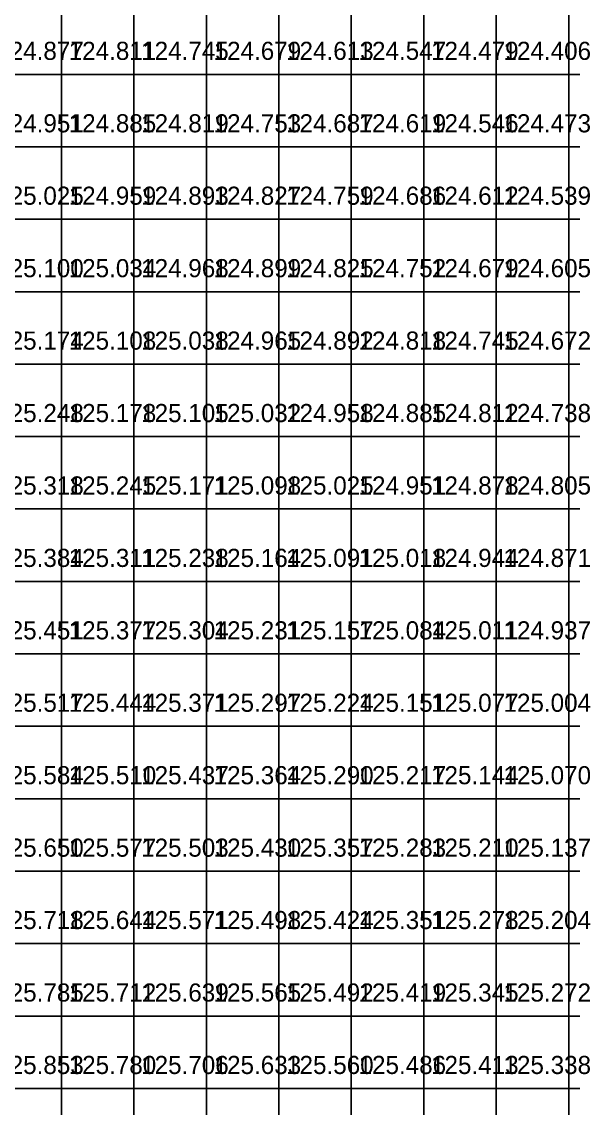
# Model space of a CAD drawing. Header units: metres. Extents: x 287857 to 287978, y 62957 to 63018.
# Drawn here: x 287940.38 to 287947.99, y 62987.56 to 63002.56 of the extents above; entities that cross this region are included whole.
import ezdxf

# ---------------------------------------------------------------- set-up
doc = ezdxf.new("R2010")
doc.units = ezdxf.units.M
doc.layers.add('SURVEY-INTERP', color=7, linetype='Continuous', true_color=0x94a3b8)
doc.layers.add('SURVEY-LEVEL-TXT', color=7, linetype='Continuous', true_color=0x4ade80)

msp = doc.modelspace()

# ---------------------------------------------------------------- linework, layer by layer
at = {"layer": 'SURVEY-INTERP'}
for points in [[(287939.925, 63001.831, 124.877), (287940.925, 63001.831, 124.877), (287940.925, 63002.831, 124.877), (287939.925, 63002.831, 124.877), (287939.925, 63001.831, 124.877)], [(287940.925, 63001.831, 124.811), (287941.925, 63001.831, 124.811), (287941.925, 63002.831, 124.811), (287940.925, 63002.831, 124.811), (287940.925, 63001.831, 124.811)], [(287941.925, 63001.831, 124.745), (287942.925, 63001.831, 124.745), (287942.925, 63002.831, 124.745), (287941.925, 63002.831, 124.745), (287941.925, 63001.831, 124.745)], [(287942.925, 63001.831, 124.679), (287943.925, 63001.831, 124.679), (287943.925, 63002.831, 124.679), (287942.925, 63002.831, 124.679), (287942.925, 63001.831, 124.679)], [(287943.925, 63001.831, 124.613), (287944.925, 63001.831, 124.613), (287944.925, 63002.831, 124.613), (287943.925, 63002.831, 124.613), (287943.925, 63001.831, 124.613)], [(287944.925, 63001.831, 124.547), (287945.925, 63001.831, 124.547), (287945.925, 63002.831, 124.547), (287944.925, 63002.831, 124.547), (287944.925, 63001.831, 124.547)], [(287945.925, 63001.831, 124.479), (287946.925, 63001.831, 124.479), (287946.925, 63002.831, 124.479), (287945.925, 63002.831, 124.479), (287945.925, 63001.831, 124.479)], [(287946.925, 63001.831, 124.406), (287947.925, 63001.831, 124.406), (287947.925, 63002.831, 124.406), (287946.925, 63002.831, 124.406), (287946.925, 63001.831, 124.406)], [(287947.925, 63001.831, 124.333), (287948.925, 63001.831, 124.333), (287948.925, 63002.831, 124.333), (287947.925, 63002.831, 124.333), (287947.925, 63001.831, 124.333)], [(287939.925, 63000.831, 124.951), (287940.925, 63000.831, 124.951), (287940.925, 63001.831, 124.951), (287939.925, 63001.831, 124.951), (287939.925, 63000.831, 124.951)], [(287940.925, 63000.831, 124.885), (287941.925, 63000.831, 124.885), (287941.925, 63001.831, 124.885), (287940.925, 63001.831, 124.885), (287940.925, 63000.831, 124.885)], [(287941.925, 63000.831, 124.819), (287942.925, 63000.831, 124.819), (287942.925, 63001.831, 124.819), (287941.925, 63001.831, 124.819), (287941.925, 63000.831, 124.819)], [(287942.925, 63000.831, 124.753), (287943.925, 63000.831, 124.753), (287943.925, 63001.831, 124.753), (287942.925, 63001.831, 124.753), (287942.925, 63000.831, 124.753)], [(287943.925, 63000.831, 124.687), (287944.925, 63000.831, 124.687), (287944.925, 63001.831, 124.687), (287943.925, 63001.831, 124.687), (287943.925, 63000.831, 124.687)], [(287944.925, 63000.831, 124.619), (287945.925, 63000.831, 124.619), (287945.925, 63001.831, 124.619), (287944.925, 63001.831, 124.619), (287944.925, 63000.831, 124.619)], [(287945.925, 63000.831, 124.546), (287946.925, 63000.831, 124.546), (287946.925, 63001.831, 124.546), (287945.925, 63001.831, 124.546), (287945.925, 63000.831, 124.546)], [(287946.925, 63000.831, 124.473), (287947.925, 63000.831, 124.473), (287947.925, 63001.831, 124.473), (287946.925, 63001.831, 124.473), (287946.925, 63000.831, 124.473)], [(287947.925, 63000.831, 124.399), (287948.925, 63000.831, 124.399), (287948.925, 63001.831, 124.399), (287947.925, 63001.831, 124.399), (287947.925, 63000.831, 124.399)], [(287939.925, 62999.831, 125.025), (287940.925, 62999.831, 125.025), (287940.925, 63000.831, 125.025), (287939.925, 63000.831, 125.025), (287939.925, 62999.831, 125.025)], [(287940.925, 62999.831, 124.959), (287941.925, 62999.831, 124.959), (287941.925, 63000.831, 124.959), (287940.925, 63000.831, 124.959), (287940.925, 62999.831, 124.959)], [(287941.925, 62999.831, 124.893), (287942.925, 62999.831, 124.893), (287942.925, 63000.831, 124.893), (287941.925, 63000.831, 124.893), (287941.925, 62999.831, 124.893)], [(287942.925, 62999.831, 124.827), (287943.925, 62999.831, 124.827), (287943.925, 63000.831, 124.827), (287942.925, 63000.831, 124.827), (287942.925, 62999.831, 124.827)], [(287943.925, 62999.831, 124.759), (287944.925, 62999.831, 124.759), (287944.925, 63000.831, 124.759), (287943.925, 63000.831, 124.759), (287943.925, 62999.831, 124.759)], [(287944.925, 62999.831, 124.686), (287945.925, 62999.831, 124.686), (287945.925, 63000.831, 124.686), (287944.925, 63000.831, 124.686), (287944.925, 62999.831, 124.686)], [(287945.925, 62999.831, 124.612), (287946.925, 62999.831, 124.612), (287946.925, 63000.831, 124.612), (287945.925, 63000.831, 124.612), (287945.925, 62999.831, 124.612)], [(287946.925, 62999.831, 124.539), (287947.925, 62999.831, 124.539), (287947.925, 63000.831, 124.539), (287946.925, 63000.831, 124.539), (287946.925, 62999.831, 124.539)], [(287947.925, 62999.831, 124.466), (287948.925, 62999.831, 124.466), (287948.925, 63000.831, 124.466), (287947.925, 63000.831, 124.466), (287947.925, 62999.831, 124.466)], [(287939.925, 62998.831, 125.1), (287940.925, 62998.831, 125.1), (287940.925, 62999.831, 125.1), (287939.925, 62999.831, 125.1), (287939.925, 62998.831, 125.1)], [(287940.925, 62998.831, 125.034), (287941.925, 62998.831, 125.034), (287941.925, 62999.831, 125.034), (287940.925, 62999.831, 125.034), (287940.925, 62998.831, 125.034)], [(287941.925, 62998.831, 124.968), (287942.925, 62998.831, 124.968), (287942.925, 62999.831, 124.968), (287941.925, 62999.831, 124.968), (287941.925, 62998.831, 124.968)], [(287942.925, 62998.831, 124.899), (287943.925, 62998.831, 124.899), (287943.925, 62999.831, 124.899), (287942.925, 62999.831, 124.899), (287942.925, 62998.831, 124.899)], [(287943.925, 62998.831, 124.825), (287944.925, 62998.831, 124.825), (287944.925, 62999.831, 124.825), (287943.925, 62999.831, 124.825), (287943.925, 62998.831, 124.825)], [(287944.925, 62998.831, 124.752), (287945.925, 62998.831, 124.752), (287945.925, 62999.831, 124.752), (287944.925, 62999.831, 124.752), (287944.925, 62998.831, 124.752)], [(287945.925, 62998.831, 124.679), (287946.925, 62998.831, 124.679), (287946.925, 62999.831, 124.679), (287945.925, 62999.831, 124.679), (287945.925, 62998.831, 124.679)], [(287946.925, 62998.831, 124.605), (287947.925, 62998.831, 124.605), (287947.925, 62999.831, 124.605), (287946.925, 62999.831, 124.605), (287946.925, 62998.831, 124.605)], [(287947.925, 62998.831, 124.532), (287948.925, 62998.831, 124.532), (287948.925, 62999.831, 124.532), (287947.925, 62999.831, 124.532), (287947.925, 62998.831, 124.532)], [(287939.925, 62997.831, 125.174), (287940.925, 62997.831, 125.174), (287940.925, 62998.831, 125.174), (287939.925, 62998.831, 125.174), (287939.925, 62997.831, 125.174)], [(287940.925, 62997.831, 125.108), (287941.925, 62997.831, 125.108), (287941.925, 62998.831, 125.108), (287940.925, 62998.831, 125.108), (287940.925, 62997.831, 125.108)], [(287941.925, 62997.831, 125.038), (287942.925, 62997.831, 125.038), (287942.925, 62998.831, 125.038), (287941.925, 62998.831, 125.038), (287941.925, 62997.831, 125.038)], [(287942.925, 62997.831, 124.965), (287943.925, 62997.831, 124.965), (287943.925, 62998.831, 124.965), (287942.925, 62998.831, 124.965), (287942.925, 62997.831, 124.965)], [(287943.925, 62997.831, 124.892), (287944.925, 62997.831, 124.892), (287944.925, 62998.831, 124.892), (287943.925, 62998.831, 124.892), (287943.925, 62997.831, 124.892)], [(287944.925, 62997.831, 124.818), (287945.925, 62997.831, 124.818), (287945.925, 62998.831, 124.818), (287944.925, 62998.831, 124.818), (287944.925, 62997.831, 124.818)], [(287945.925, 62997.831, 124.745), (287946.925, 62997.831, 124.745), (287946.925, 62998.831, 124.745), (287945.925, 62998.831, 124.745), (287945.925, 62997.831, 124.745)], [(287946.925, 62997.831, 124.672), (287947.925, 62997.831, 124.672), (287947.925, 62998.831, 124.672), (287946.925, 62998.831, 124.672), (287946.925, 62997.831, 124.672)], [(287947.925, 62997.831, 124.598), (287948.925, 62997.831, 124.598), (287948.925, 62998.831, 124.598), (287947.925, 62998.831, 124.598), (287947.925, 62997.831, 124.598)], [(287939.925, 62996.831, 125.248), (287940.925, 62996.831, 125.248), (287940.925, 62997.831, 125.248), (287939.925, 62997.831, 125.248), (287939.925, 62996.831, 125.248)], [(287940.925, 62996.831, 125.178), (287941.925, 62996.831, 125.178), (287941.925, 62997.831, 125.178), (287940.925, 62997.831, 125.178), (287940.925, 62996.831, 125.178)], [(287941.925, 62996.831, 125.105), (287942.925, 62996.831, 125.105), (287942.925, 62997.831, 125.105), (287941.925, 62997.831, 125.105), (287941.925, 62996.831, 125.105)], [(287942.925, 62996.831, 125.032), (287943.925, 62996.831, 125.032), (287943.925, 62997.831, 125.032), (287942.925, 62997.831, 125.032), (287942.925, 62996.831, 125.032)], [(287943.925, 62996.831, 124.958), (287944.925, 62996.831, 124.958), (287944.925, 62997.831, 124.958), (287943.925, 62997.831, 124.958), (287943.925, 62996.831, 124.958)], [(287944.925, 62996.831, 124.885), (287945.925, 62996.831, 124.885), (287945.925, 62997.831, 124.885), (287944.925, 62997.831, 124.885), (287944.925, 62996.831, 124.885)], [(287945.925, 62996.831, 124.812), (287946.925, 62996.831, 124.812), (287946.925, 62997.831, 124.812), (287945.925, 62997.831, 124.812), (287945.925, 62996.831, 124.812)], [(287946.925, 62996.831, 124.738), (287947.925, 62996.831, 124.738), (287947.925, 62997.831, 124.738), (287946.925, 62997.831, 124.738), (287946.925, 62996.831, 124.738)], [(287947.925, 62996.831, 124.665), (287948.925, 62996.831, 124.665), (287948.925, 62997.831, 124.665), (287947.925, 62997.831, 124.665), (287947.925, 62996.831, 124.665)], [(287939.925, 62995.831, 125.318), (287940.925, 62995.831, 125.318), (287940.925, 62996.831, 125.318), (287939.925, 62996.831, 125.318), (287939.925, 62995.831, 125.318)], [(287940.925, 62995.831, 125.245), (287941.925, 62995.831, 125.245), (287941.925, 62996.831, 125.245), (287940.925, 62996.831, 125.245), (287940.925, 62995.831, 125.245)], [(287941.925, 62995.831, 125.171), (287942.925, 62995.831, 125.171), (287942.925, 62996.831, 125.171), (287941.925, 62996.831, 125.171), (287941.925, 62995.831, 125.171)], [(287942.925, 62995.831, 125.098), (287943.925, 62995.831, 125.098), (287943.925, 62996.831, 125.098), (287942.925, 62996.831, 125.098), (287942.925, 62995.831, 125.098)], [(287943.925, 62995.831, 125.025), (287944.925, 62995.831, 125.025), (287944.925, 62996.831, 125.025), (287943.925, 62996.831, 125.025), (287943.925, 62995.831, 125.025)], [(287944.925, 62995.831, 124.951), (287945.925, 62995.831, 124.951), (287945.925, 62996.831, 124.951), (287944.925, 62996.831, 124.951), (287944.925, 62995.831, 124.951)], [(287945.925, 62995.831, 124.878), (287946.925, 62995.831, 124.878), (287946.925, 62996.831, 124.878), (287945.925, 62996.831, 124.878), (287945.925, 62995.831, 124.878)], [(287946.925, 62995.831, 124.805), (287947.925, 62995.831, 124.805), (287947.925, 62996.831, 124.805), (287946.925, 62996.831, 124.805), (287946.925, 62995.831, 124.805)], [(287947.925, 62995.831, 124.731), (287948.925, 62995.831, 124.731), (287948.925, 62996.831, 124.731), (287947.925, 62996.831, 124.731), (287947.925, 62995.831, 124.731)], [(287939.925, 62994.831, 125.384), (287940.925, 62994.831, 125.384), (287940.925, 62995.831, 125.384), (287939.925, 62995.831, 125.384), (287939.925, 62994.831, 125.384)], [(287940.925, 62994.831, 125.311), (287941.925, 62994.831, 125.311), (287941.925, 62995.831, 125.311), (287940.925, 62995.831, 125.311), (287940.925, 62994.831, 125.311)], [(287941.925, 62994.831, 125.238), (287942.925, 62994.831, 125.238), (287942.925, 62995.831, 125.238), (287941.925, 62995.831, 125.238), (287941.925, 62994.831, 125.238)], [(287942.925, 62994.831, 125.164), (287943.925, 62994.831, 125.164), (287943.925, 62995.831, 125.164), (287942.925, 62995.831, 125.164), (287942.925, 62994.831, 125.164)], [(287943.925, 62994.831, 125.091), (287944.925, 62994.831, 125.091), (287944.925, 62995.831, 125.091), (287943.925, 62995.831, 125.091), (287943.925, 62994.831, 125.091)], [(287944.925, 62994.831, 125.018), (287945.925, 62994.831, 125.018), (287945.925, 62995.831, 125.018), (287944.925, 62995.831, 125.018), (287944.925, 62994.831, 125.018)], [(287945.925, 62994.831, 124.944), (287946.925, 62994.831, 124.944), (287946.925, 62995.831, 124.944), (287945.925, 62995.831, 124.944), (287945.925, 62994.831, 124.944)], [(287946.925, 62994.831, 124.871), (287947.925, 62994.831, 124.871), (287947.925, 62995.831, 124.871), (287946.925, 62995.831, 124.871), (287946.925, 62994.831, 124.871)], [(287947.925, 62994.831, 124.798), (287948.925, 62994.831, 124.798), (287948.925, 62995.831, 124.798), (287947.925, 62995.831, 124.798), (287947.925, 62994.831, 124.798)], [(287939.925, 62993.831, 125.451), (287940.925, 62993.831, 125.451), (287940.925, 62994.831, 125.451), (287939.925, 62994.831, 125.451), (287939.925, 62993.831, 125.451)], [(287940.925, 62993.831, 125.377), (287941.925, 62993.831, 125.377), (287941.925, 62994.831, 125.377), (287940.925, 62994.831, 125.377), (287940.925, 62993.831, 125.377)], [(287941.925, 62993.831, 125.304), (287942.925, 62993.831, 125.304), (287942.925, 62994.831, 125.304), (287941.925, 62994.831, 125.304), (287941.925, 62993.831, 125.304)], [(287942.925, 62993.831, 125.231), (287943.925, 62993.831, 125.231), (287943.925, 62994.831, 125.231), (287942.925, 62994.831, 125.231), (287942.925, 62993.831, 125.231)], [(287943.925, 62993.831, 125.157), (287944.925, 62993.831, 125.157), (287944.925, 62994.831, 125.157), (287943.925, 62994.831, 125.157), (287943.925, 62993.831, 125.157)], [(287944.925, 62993.831, 125.084), (287945.925, 62993.831, 125.084), (287945.925, 62994.831, 125.084), (287944.925, 62994.831, 125.084), (287944.925, 62993.831, 125.084)], [(287945.925, 62993.831, 125.011), (287946.925, 62993.831, 125.011), (287946.925, 62994.831, 125.011), (287945.925, 62994.831, 125.011), (287945.925, 62993.831, 125.011)], [(287946.925, 62993.831, 124.937), (287947.925, 62993.831, 124.937), (287947.925, 62994.831, 124.937), (287946.925, 62994.831, 124.937), (287946.925, 62993.831, 124.937)], [(287947.925, 62993.831, 124.864), (287948.925, 62993.831, 124.864), (287948.925, 62994.831, 124.864), (287947.925, 62994.831, 124.864), (287947.925, 62993.831, 124.864)], [(287939.925, 62992.831, 125.517), (287940.925, 62992.831, 125.517), (287940.925, 62993.831, 125.517), (287939.925, 62993.831, 125.517), (287939.925, 62992.831, 125.517)], [(287940.925, 62992.831, 125.444), (287941.925, 62992.831, 125.444), (287941.925, 62993.831, 125.444), (287940.925, 62993.831, 125.444), (287940.925, 62992.831, 125.444)], [(287941.925, 62992.831, 125.371), (287942.925, 62992.831, 125.371), (287942.925, 62993.831, 125.371), (287941.925, 62993.831, 125.371), (287941.925, 62992.831, 125.371)], [(287942.925, 62992.831, 125.297), (287943.925, 62992.831, 125.297), (287943.925, 62993.831, 125.297), (287942.925, 62993.831, 125.297), (287942.925, 62992.831, 125.297)], [(287943.925, 62992.831, 125.224), (287944.925, 62992.831, 125.224), (287944.925, 62993.831, 125.224), (287943.925, 62993.831, 125.224), (287943.925, 62992.831, 125.224)], [(287944.925, 62992.831, 125.151), (287945.925, 62992.831, 125.151), (287945.925, 62993.831, 125.151), (287944.925, 62993.831, 125.151), (287944.925, 62992.831, 125.151)], [(287945.925, 62992.831, 125.077), (287946.925, 62992.831, 125.077), (287946.925, 62993.831, 125.077), (287945.925, 62993.831, 125.077), (287945.925, 62992.831, 125.077)], [(287946.925, 62992.831, 125.004), (287947.925, 62992.831, 125.004), (287947.925, 62993.831, 125.004), (287946.925, 62993.831, 125.004), (287946.925, 62992.831, 125.004)], [(287947.925, 62992.831, 124.931), (287948.925, 62992.831, 124.931), (287948.925, 62993.831, 124.931), (287947.925, 62993.831, 124.931), (287947.925, 62992.831, 124.931)], [(287939.925, 62991.831, 125.584), (287940.925, 62991.831, 125.584), (287940.925, 62992.831, 125.584), (287939.925, 62992.831, 125.584), (287939.925, 62991.831, 125.584)], [(287940.925, 62991.831, 125.51), (287941.925, 62991.831, 125.51), (287941.925, 62992.831, 125.51), (287940.925, 62992.831, 125.51), (287940.925, 62991.831, 125.51)], [(287941.925, 62991.831, 125.437), (287942.925, 62991.831, 125.437), (287942.925, 62992.831, 125.437), (287941.925, 62992.831, 125.437), (287941.925, 62991.831, 125.437)], [(287942.925, 62991.831, 125.364), (287943.925, 62991.831, 125.364), (287943.925, 62992.831, 125.364), (287942.925, 62992.831, 125.364), (287942.925, 62991.831, 125.364)], [(287943.925, 62991.831, 125.29), (287944.925, 62991.831, 125.29), (287944.925, 62992.831, 125.29), (287943.925, 62992.831, 125.29), (287943.925, 62991.831, 125.29)], [(287944.925, 62991.831, 125.217), (287945.925, 62991.831, 125.217), (287945.925, 62992.831, 125.217), (287944.925, 62992.831, 125.217), (287944.925, 62991.831, 125.217)], [(287945.925, 62991.831, 125.144), (287946.925, 62991.831, 125.144), (287946.925, 62992.831, 125.144), (287945.925, 62992.831, 125.144), (287945.925, 62991.831, 125.144)], [(287946.925, 62991.831, 125.07), (287947.925, 62991.831, 125.07), (287947.925, 62992.831, 125.07), (287946.925, 62992.831, 125.07), (287946.925, 62991.831, 125.07)], [(287947.925, 62991.831, 124.997), (287948.925, 62991.831, 124.997), (287948.925, 62992.831, 124.997), (287947.925, 62992.831, 124.997), (287947.925, 62991.831, 124.997)], [(287939.925, 62990.831, 125.65), (287940.925, 62990.831, 125.65), (287940.925, 62991.831, 125.65), (287939.925, 62991.831, 125.65), (287939.925, 62990.831, 125.65)], [(287940.925, 62990.831, 125.577), (287941.925, 62990.831, 125.577), (287941.925, 62991.831, 125.577), (287940.925, 62991.831, 125.577), (287940.925, 62990.831, 125.577)], [(287941.925, 62990.831, 125.503), (287942.925, 62990.831, 125.503), (287942.925, 62991.831, 125.503), (287941.925, 62991.831, 125.503), (287941.925, 62990.831, 125.503)], [(287942.925, 62990.831, 125.43), (287943.925, 62990.831, 125.43), (287943.925, 62991.831, 125.43), (287942.925, 62991.831, 125.43), (287942.925, 62990.831, 125.43)], [(287943.925, 62990.831, 125.357), (287944.925, 62990.831, 125.357), (287944.925, 62991.831, 125.357), (287943.925, 62991.831, 125.357), (287943.925, 62990.831, 125.357)], [(287944.925, 62990.831, 125.283), (287945.925, 62990.831, 125.283), (287945.925, 62991.831, 125.283), (287944.925, 62991.831, 125.283), (287944.925, 62990.831, 125.283)], [(287945.925, 62990.831, 125.21), (287946.925, 62990.831, 125.21), (287946.925, 62991.831, 125.21), (287945.925, 62991.831, 125.21), (287945.925, 62990.831, 125.21)], [(287946.925, 62990.831, 125.137), (287947.925, 62990.831, 125.137), (287947.925, 62991.831, 125.137), (287946.925, 62991.831, 125.137), (287946.925, 62990.831, 125.137)], [(287947.925, 62990.831, 125.063), (287948.925, 62990.831, 125.063), (287948.925, 62991.831, 125.063), (287947.925, 62991.831, 125.063), (287947.925, 62990.831, 125.063)], [(287939.925, 62989.831, 125.718), (287940.925, 62989.831, 125.718), (287940.925, 62990.831, 125.718), (287939.925, 62990.831, 125.718), (287939.925, 62989.831, 125.718)], [(287940.925, 62989.831, 125.644), (287941.925, 62989.831, 125.644), (287941.925, 62990.831, 125.644), (287940.925, 62990.831, 125.644), (287940.925, 62989.831, 125.644)], [(287941.925, 62989.831, 125.571), (287942.925, 62989.831, 125.571), (287942.925, 62990.831, 125.571), (287941.925, 62990.831, 125.571), (287941.925, 62989.831, 125.571)], [(287942.925, 62989.831, 125.498), (287943.925, 62989.831, 125.498), (287943.925, 62990.831, 125.498), (287942.925, 62990.831, 125.498), (287942.925, 62989.831, 125.498)], [(287943.925, 62989.831, 125.424), (287944.925, 62989.831, 125.424), (287944.925, 62990.831, 125.424), (287943.925, 62990.831, 125.424), (287943.925, 62989.831, 125.424)], [(287944.925, 62989.831, 125.351), (287945.925, 62989.831, 125.351), (287945.925, 62990.831, 125.351), (287944.925, 62990.831, 125.351), (287944.925, 62989.831, 125.351)], [(287945.925, 62989.831, 125.278), (287946.925, 62989.831, 125.278), (287946.925, 62990.831, 125.278), (287945.925, 62990.831, 125.278), (287945.925, 62989.831, 125.278)], [(287946.925, 62989.831, 125.204), (287947.925, 62989.831, 125.204), (287947.925, 62990.831, 125.204), (287946.925, 62990.831, 125.204), (287946.925, 62989.831, 125.204)], [(287947.925, 62989.831, 125.131), (287948.925, 62989.831, 125.131), (287948.925, 62990.831, 125.131), (287947.925, 62990.831, 125.131), (287947.925, 62989.831, 125.131)], [(287939.925, 62988.831, 125.785), (287940.925, 62988.831, 125.785), (287940.925, 62989.831, 125.785), (287939.925, 62989.831, 125.785), (287939.925, 62988.831, 125.785)], [(287940.925, 62988.831, 125.712), (287941.925, 62988.831, 125.712), (287941.925, 62989.831, 125.712), (287940.925, 62989.831, 125.712), (287940.925, 62988.831, 125.712)], [(287941.925, 62988.831, 125.639), (287942.925, 62988.831, 125.639), (287942.925, 62989.831, 125.639), (287941.925, 62989.831, 125.639), (287941.925, 62988.831, 125.639)], [(287942.925, 62988.831, 125.565), (287943.925, 62988.831, 125.565), (287943.925, 62989.831, 125.565), (287942.925, 62989.831, 125.565), (287942.925, 62988.831, 125.565)], [(287943.925, 62988.831, 125.492), (287944.925, 62988.831, 125.492), (287944.925, 62989.831, 125.492), (287943.925, 62989.831, 125.492), (287943.925, 62988.831, 125.492)], [(287944.925, 62988.831, 125.419), (287945.925, 62988.831, 125.419), (287945.925, 62989.831, 125.419), (287944.925, 62989.831, 125.419), (287944.925, 62988.831, 125.419)], [(287945.925, 62988.831, 125.345), (287946.925, 62988.831, 125.345), (287946.925, 62989.831, 125.345), (287945.925, 62989.831, 125.345), (287945.925, 62988.831, 125.345)], [(287946.925, 62988.831, 125.272), (287947.925, 62988.831, 125.272), (287947.925, 62989.831, 125.272), (287946.925, 62989.831, 125.272), (287946.925, 62988.831, 125.272)], [(287947.925, 62988.831, 125.193), (287948.925, 62988.831, 125.193), (287948.925, 62989.831, 125.193), (287947.925, 62989.831, 125.193), (287947.925, 62988.831, 125.193)], [(287939.925, 62987.831, 125.853), (287940.925, 62987.831, 125.853), (287940.925, 62988.831, 125.853), (287939.925, 62988.831, 125.853), (287939.925, 62987.831, 125.853)], [(287940.925, 62987.831, 125.78), (287941.925, 62987.831, 125.78), (287941.925, 62988.831, 125.78), (287940.925, 62988.831, 125.78), (287940.925, 62987.831, 125.78)], [(287941.925, 62987.831, 125.706), (287942.925, 62987.831, 125.706), (287942.925, 62988.831, 125.706), (287941.925, 62988.831, 125.706), (287941.925, 62987.831, 125.706)], [(287942.925, 62987.831, 125.633), (287943.925, 62987.831, 125.633), (287943.925, 62988.831, 125.633), (287942.925, 62988.831, 125.633), (287942.925, 62987.831, 125.633)], [(287943.925, 62987.831, 125.56), (287944.925, 62987.831, 125.56), (287944.925, 62988.831, 125.56), (287943.925, 62988.831, 125.56), (287943.925, 62987.831, 125.56)], [(287944.925, 62987.831, 125.486), (287945.925, 62987.831, 125.486), (287945.925, 62988.831, 125.486), (287944.925, 62988.831, 125.486), (287944.925, 62987.831, 125.486)], [(287945.925, 62987.831, 125.413), (287946.925, 62987.831, 125.413), (287946.925, 62988.831, 125.413), (287945.925, 62988.831, 125.413), (287945.925, 62987.831, 125.413)], [(287946.925, 62987.831, 125.338), (287947.925, 62987.831, 125.338), (287947.925, 62988.831, 125.338), (287946.925, 62988.831, 125.338), (287946.925, 62987.831, 125.338)], [(287947.925, 62987.831, 125.251), (287948.925, 62987.831, 125.251), (287948.925, 62988.831, 125.251), (287947.925, 62988.831, 125.251), (287947.925, 62987.831, 125.251)], [(287939.925, 62986.831, 125.921), (287940.925, 62986.831, 125.921), (287940.925, 62987.831, 125.921), (287939.925, 62987.831, 125.921), (287939.925, 62986.831, 125.921)], [(287940.925, 62986.831, 125.847), (287941.925, 62986.831, 125.847), (287941.925, 62987.831, 125.847), (287940.925, 62987.831, 125.847), (287940.925, 62986.831, 125.847)], [(287941.925, 62986.831, 125.774), (287942.925, 62986.831, 125.774), (287942.925, 62987.831, 125.774), (287941.925, 62987.831, 125.774), (287941.925, 62986.831, 125.774)], [(287942.925, 62986.831, 125.701), (287943.925, 62986.831, 125.701), (287943.925, 62987.831, 125.701), (287942.925, 62987.831, 125.701), (287942.925, 62986.831, 125.701)], [(287943.925, 62986.831, 125.627), (287944.925, 62986.831, 125.627), (287944.925, 62987.831, 125.627), (287943.925, 62987.831, 125.627), (287943.925, 62986.831, 125.627)], [(287944.925, 62986.831, 125.554), (287945.925, 62986.831, 125.554), (287945.925, 62987.831, 125.554), (287944.925, 62987.831, 125.554), (287944.925, 62986.831, 125.554)], [(287945.925, 62986.831, 125.481), (287946.925, 62986.831, 125.481), (287946.925, 62987.831, 125.481), (287945.925, 62987.831, 125.481), (287945.925, 62986.831, 125.481)], [(287946.925, 62986.831, 125.396), (287947.925, 62986.831, 125.396), (287947.925, 62987.831, 125.396), (287946.925, 62987.831, 125.396), (287946.925, 62986.831, 125.396)], [(287947.925, 62986.831, 125.315), (287948.925, 62986.831, 125.315), (287948.925, 62987.831, 125.315), (287947.925, 62987.831, 125.315), (287947.925, 62986.831, 125.315)]]:
    msp.add_polyline3d(points, dxfattribs=at)

# ---------------------------------------------------------------- texts
at = {"layer": 'SURVEY-LEVEL-TXT'}
for s, p in [('124.877', (287940.025, 63002.031, 124.877)), ('124.811', (287941.025, 63002.031, 124.811)), ('124.745', (287942.025, 63002.031, 124.745)), ('124.679', (287943.025, 63002.031, 124.679)), ('124.613', (287944.025, 63002.031, 124.613)), ('124.547', (287945.025, 63002.031, 124.547)), ('124.479', (287946.025, 63002.031, 124.479)), ('124.406', (287947.025, 63002.031, 124.406)), ('124.951', (287940.025, 63001.031, 124.951)), ('124.885', (287941.025, 63001.031, 124.885)), ('124.819', (287942.025, 63001.031, 124.819)), ('124.753', (287943.025, 63001.031, 124.753)), ('124.687', (287944.025, 63001.031, 124.687)), ('124.619', (287945.025, 63001.031, 124.619)), ('124.546', (287946.025, 63001.031, 124.546)), ('124.473', (287947.025, 63001.031, 124.473)), ('125.025', (287940.025, 63000.031, 125.025)), ('124.959', (287941.025, 63000.031, 124.959)), ('124.893', (287942.025, 63000.031, 124.893)), ('124.827', (287943.025, 63000.031, 124.827)), ('124.759', (287944.025, 63000.031, 124.759)), ('124.686', (287945.025, 63000.031, 124.686)), ('124.612', (287946.025, 63000.031, 124.612)), ('124.539', (287947.025, 63000.031, 124.539)), ('125.100', (287940.025, 62999.031, 125.1)), ('125.034', (287941.025, 62999.031, 125.034)), ('124.968', (287942.025, 62999.031, 124.968)), ('124.899', (287943.025, 62999.031, 124.899)), ('124.825', (287944.025, 62999.031, 124.825)), ('124.752', (287945.025, 62999.031, 124.752)), ('124.679', (287946.025, 62999.031, 124.679)), ('124.605', (287947.025, 62999.031, 124.605)), ('125.174', (287940.025, 62998.031, 125.174)), ('125.108', (287941.025, 62998.031, 125.108)), ('125.038', (287942.025, 62998.031, 125.038)), ('124.965', (287943.025, 62998.031, 124.965)), ('124.892', (287944.025, 62998.031, 124.892)), ('124.818', (287945.025, 62998.031, 124.818)), ('124.745', (287946.025, 62998.031, 124.745)), ('124.672', (287947.025, 62998.031, 124.672)), ('125.248', (287940.025, 62997.031, 125.248)), ('125.178', (287941.025, 62997.031, 125.178)), ('125.105', (287942.025, 62997.031, 125.105)), ('125.032', (287943.025, 62997.031, 125.032)), ('124.958', (287944.025, 62997.031, 124.958)), ('124.885', (287945.025, 62997.031, 124.885)), ('124.812', (287946.025, 62997.031, 124.812)), ('124.738', (287947.025, 62997.031, 124.738)), ('125.318', (287940.025, 62996.031, 125.318)), ('125.245', (287941.025, 62996.031, 125.245)), ('125.171', (287942.025, 62996.031, 125.171)), ('125.098', (287943.025, 62996.031, 125.098)), ('125.025', (287944.025, 62996.031, 125.025)), ('124.951', (287945.025, 62996.031, 124.951)), ('124.878', (287946.025, 62996.031, 124.878)), ('124.805', (287947.025, 62996.031, 124.805)), ('125.384', (287940.025, 62995.031, 125.384)), ('125.311', (287941.025, 62995.031, 125.311)), ('125.238', (287942.025, 62995.031, 125.238)), ('125.164', (287943.025, 62995.031, 125.164)), ('125.091', (287944.025, 62995.031, 125.091)), ('125.018', (287945.025, 62995.031, 125.018)), ('124.944', (287946.025, 62995.031, 124.944)), ('124.871', (287947.025, 62995.031, 124.871)), ('125.451', (287940.025, 62994.031, 125.451)), ('125.377', (287941.025, 62994.031, 125.377)), ('125.304', (287942.025, 62994.031, 125.304)), ('125.231', (287943.025, 62994.031, 125.231)), ('125.157', (287944.025, 62994.031, 125.157)), ('125.084', (287945.025, 62994.031, 125.084)), ('125.011', (287946.025, 62994.031, 125.011)), ('124.937', (287947.025, 62994.031, 124.937)), ('125.517', (287940.025, 62993.031, 125.517)), ('125.444', (287941.025, 62993.031, 125.444)), ('125.371', (287942.025, 62993.031, 125.371)), ('125.297', (287943.025, 62993.031, 125.297)), ('125.224', (287944.025, 62993.031, 125.224)), ('125.151', (287945.025, 62993.031, 125.151)), ('125.077', (287946.025, 62993.031, 125.077)), ('125.004', (287947.025, 62993.031, 125.004)), ('125.584', (287940.025, 62992.031, 125.584)), ('125.510', (287941.025, 62992.031, 125.51)), ('125.437', (287942.025, 62992.031, 125.437)), ('125.364', (287943.025, 62992.031, 125.364)), ('125.290', (287944.025, 62992.031, 125.29)), ('125.217', (287945.025, 62992.031, 125.217)), ('125.144', (287946.025, 62992.031, 125.144)), ('125.070', (287947.025, 62992.031, 125.07)), ('125.650', (287940.025, 62991.031, 125.65)), ('125.577', (287941.025, 62991.031, 125.577)), ('125.503', (287942.025, 62991.031, 125.503)), ('125.430', (287943.025, 62991.031, 125.43)), ('125.357', (287944.025, 62991.031, 125.357)), ('125.283', (287945.025, 62991.031, 125.283)), ('125.210', (287946.025, 62991.031, 125.21)), ('125.137', (287947.025, 62991.031, 125.137)), ('125.718', (287940.025, 62990.031, 125.718)), ('125.644', (287941.025, 62990.031, 125.644)), ('125.571', (287942.025, 62990.031, 125.571)), ('125.498', (287943.025, 62990.031, 125.498)), ('125.424', (287944.025, 62990.031, 125.424)), ('125.351', (287945.025, 62990.031, 125.351)), ('125.278', (287946.025, 62990.031, 125.278)), ('125.204', (287947.025, 62990.031, 125.204)), ('125.785', (287940.025, 62989.031, 125.785)), ('125.712', (287941.025, 62989.031, 125.712)), ('125.639', (287942.025, 62989.031, 125.639)), ('125.565', (287943.025, 62989.031, 125.565)), ('125.492', (287944.025, 62989.031, 125.492)), ('125.419', (287945.025, 62989.031, 125.419)), ('125.345', (287946.025, 62989.031, 125.345)), ('125.272', (287947.025, 62989.031, 125.272)), ('125.853', (287940.025, 62988.031, 125.853)), ('125.780', (287941.025, 62988.031, 125.78)), ('125.706', (287942.025, 62988.031, 125.706)), ('125.633', (287943.025, 62988.031, 125.633)), ('125.560', (287944.025, 62988.031, 125.56)), ('125.486', (287945.025, 62988.031, 125.486)), ('125.413', (287946.025, 62988.031, 125.413)), ('125.338', (287947.025, 62988.031, 125.338))]:
    msp.add_text(s, height=0.25, dxfattribs=at).set_placement(p)

doc.saveas('drawing.dxf')
